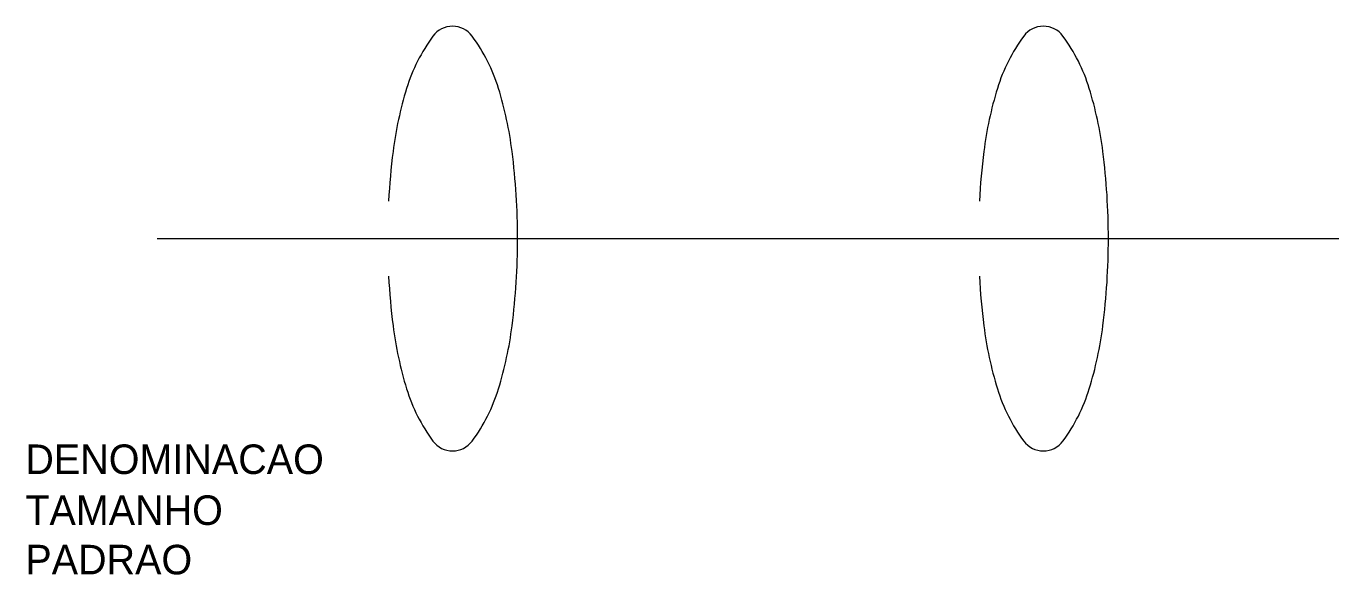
# Model space of a CAD drawing. Extents: x 100 to 322, y 149 to 242.
import ezdxf

# ---------------------------------------------------------------- set-up
doc = ezdxf.new("R2010")
doc.units = 0
doc.layers.add('TUPY', color=3, linetype='CONTINUOUS')

msp = doc.modelspace()

# ---------------------------------------------------------------- linework, layer by layer
at = {"layer": 'TUPY', "color": 0}
for p, q in [((122.3, 205.83), (222.3, 205.83)), ((222.3, 205.83), (322.3, 205.83))]:
    msp.add_line(p, q, dxfattribs=at)
for points in [[(172.3, 241.79, 0.23798), (168.99, 240.11, 0.085031), (164.52, 231.26, 0.042745), (162.23, 220.59, 0.017964), (161.47, 212.19, 0.031529)], [(161.47, 199.47, 0.017964), (162.23, 191.08, 0.042745), (164.52, 180.41, 0.085031), (168.99, 171.55, 0.23798), (172.3, 169.88, 0.23798), (175.62, 171.55, 0.085031), (180.08, 180.41, 0.042745), (182.38, 191.08, 0.031529), (183.31, 205.83, 0.031529), (182.38, 220.59, 0.042745), (180.08, 231.26, 0.085031), (175.62, 240.11, 0.23798), (172.3, 241.79, 0.23798)], [(261.47, 199.47, 0.017964), (262.23, 191.08, 0.042745), (264.52, 180.41, 0.085031), (268.99, 171.55, 0.23798), (272.3, 169.88, 0.23798), (275.62, 171.55, 0.085031), (280.08, 180.41, 0.042745), (282.38, 191.08, 0.031529), (283.31, 205.83, 0.031529), (282.38, 220.59, 0.042745), (280.08, 231.26, 0.085031), (275.62, 240.11, 0.23798), (272.3, 241.79, 0.23798)], [(272.3, 241.79, 0.23798), (268.99, 240.11, 0.085031), (264.52, 231.26, 0.042745), (262.23, 220.59, 0.017964), (261.47, 212.19, 0.031529)]]:
    msp.add_lwpolyline(points, format="xyb", dxfattribs=at)

# ---------------------------------------------------------------- texts
at = {"layer": 'TUPY', "color": 0, "flags": 1}
for tag, p, s in [('DENOMINACAO', (99.99, 165.98), 'TUBULACAO VARIANDO DE NIVEL'), ('TAMANHO', (99.99, 157.36), ''), ('PADRAO', (99.99, 148.99), '')]:
    msp.add_attdef(tag, p, s, height=5, dxfattribs=at)

doc.saveas('drawing.dxf')
